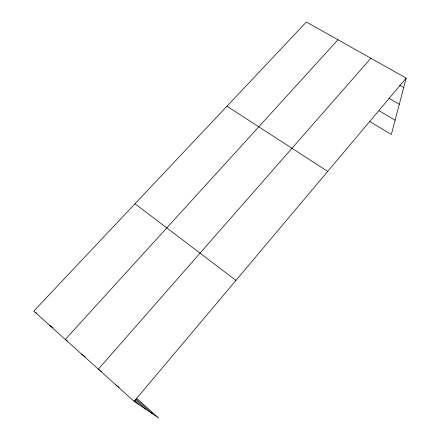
<?xml version="1.0" encoding="UTF-8"?>
<svg xmlns="http://www.w3.org/2000/svg" width="440" height="440" viewBox="0 0 440 440"><rect width="100%" height="100%" fill="white"/><g stroke="black" fill="none" stroke-linecap="round" stroke-linejoin="round"><path stroke-width="0.66" d="M136.868 398.53L158.614 418L134.151 401.363L33.792 311.118L306.361 22L406.208 78.111L391.336 134.481L369.54 121.385M134.151 401.363L406.208 78.111M370.876 58.256L98.351 369.166L99.462 369.969M337.975 39.765L65.296 339.444L67.381 341M399.652 85.234L403.716 87.549M388.933 98.269L399.3 104.286M379.088 110.726L395.104 120.192M226.99 106.194L327.69 171.407M116.023 385.061L117.046 385.776M118.069 386.496L119.097 387.216M100.579 370.772L101.689 371.575M81.62 354.129L85.388 356.889M49.357 325.111L52.888 327.784M134.987 203.781L235.956 280.401M35.387 312.334L36.977 313.555M136.279 399.295L152.537 413.87M135.201 399.795L145.679 409.2M134.293 400.576L138.342 404.212"/></g></svg>
